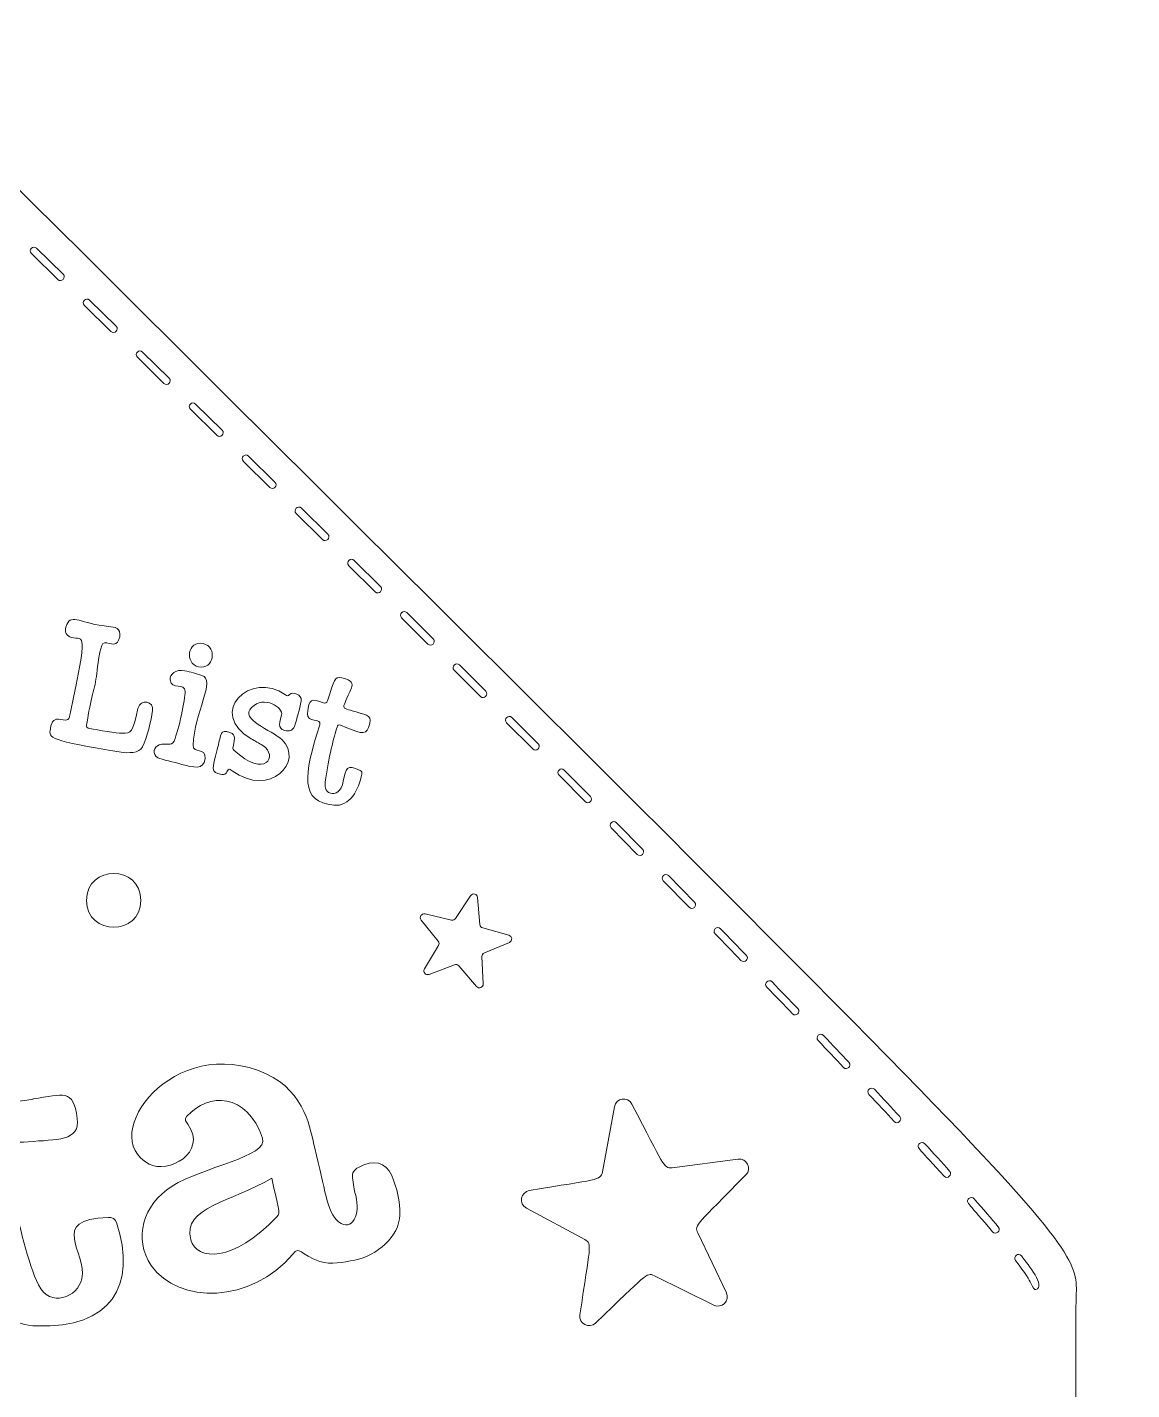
# Model space of a CAD drawing. Header units: inches. Extents: x 0.7 to 13.2, y 0.3 to 9.6.
# Drawn here: x 3.748 to 5.818, y 7.069 to 9.624 of the extents above; entities that cross this region are included whole.
import ezdxf

# ---------------------------------------------------------------- set-up
doc = ezdxf.new("R2010")
doc.units = ezdxf.units.IN
doc.header["$MEASUREMENT"] = 0
doc.layers.add('_U+0421_U+043B_U+043E_U+0439 1', color=7, linetype='Continuous')

msp = doc.modelspace()

# ---------------------------------------------------------------- linework, layer by layer
at = {"layer": '_U+0421_U+043B_U+043E_U+0439 1', "color": 12, "lineweight": 9, "true_color": 0xe30613}
msp.add_open_spline([(3.657, 9.3949), (3.4281, 9.6239), (3.0567, 9.6242), (2.8274, 9.3949), (0.664, 7.2397), (0.7706, 7.3618), (0.7706, 7.2251), (0.7706, 5.1696), (0.7713, 4.4383), (0.7717, 4.1798), (0.7719, 4.1025), (0.8345, 4.04), (0.9118, 4.04), (0.9902, 4.04), (5.4942, 4.04), (5.5726, 4.04), (5.6499, 4.04), (5.7126, 4.1025), (5.7128, 4.1798), (5.714, 4.8932), (5.7139, 7.2386), (5.7139, 7.2256), (5.7139, 7.3618), (5.8184, 7.2417), (3.657, 9.3949)], degree=3, knots=[0, 0, 0, 0, 1, 1, 1, 2, 2, 2, 3, 3, 3, 4, 4, 4, 5, 5, 5, 6, 6, 6, 7, 7, 7, 8, 8, 8, 8], dxfattribs=at)
at = {"layer": '_U+0421_U+043B_U+043E_U+0439 1', "color": 7, "lineweight": 9, "true_color": 0xffffff}
for points, knots in [([(3.8053, 9.1511), (3.8119, 9.1447), (3.8216, 9.1546), (3.8151, 9.1611), (3.8151, 9.1611), (3.7653, 9.2097), (3.7653, 9.2097), (3.7587, 9.2161), (3.749, 9.2062), (3.7556, 9.1997), (3.7556, 9.1997), (3.8053, 9.1511), (3.8053, 9.1511)], [0, 0, 0, 0, 1, 1, 1, 2, 2, 2, 3, 3, 3, 4, 4, 4, 4]), ([(3.9048, 9.0538), (3.9114, 9.0473), (3.9211, 9.0573), (3.9145, 9.0637), (3.9145, 9.0637), (3.8648, 9.1124), (3.8648, 9.1124), (3.8583, 9.1188), (3.8485, 9.1089), (3.8551, 9.1025), (3.8551, 9.1025), (3.9048, 9.0538), (3.9048, 9.0538)], [0, 0, 0, 0, 1, 1, 1, 2, 2, 2, 3, 3, 3, 4, 4, 4, 4]), ([(4.0042, 8.9563), (4.0107, 8.9499), (4.0205, 8.9598), (4.0139, 8.9662), (4.0139, 8.9662), (3.9642, 9.015), (3.9642, 9.015), (3.9577, 9.0214), (3.948, 9.0115), (3.9545, 9.0051), (3.9545, 9.0051), (4.0042, 8.9563), (4.0042, 8.9563)], [0, 0, 0, 0, 1, 1, 1, 2, 2, 2, 3, 3, 3, 4, 4, 4, 4]), ([(4.1034, 8.8588), (4.11, 8.8523), (4.1197, 8.8622), (4.1132, 8.8687), (4.1132, 8.8687), (4.0635, 8.9175), (4.0635, 8.9175), (4.057, 8.9239), (4.0473, 8.914), (4.0538, 8.9076), (4.0538, 8.9076), (4.1034, 8.8588), (4.1034, 8.8588)], [0, 0, 0, 0, 1, 1, 1, 2, 2, 2, 3, 3, 3, 4, 4, 4, 4]), ([(4.2025, 8.7611), (4.2091, 8.7546), (4.2188, 8.7645), (4.2123, 8.771), (4.2123, 8.771), (4.1627, 8.8198), (4.1627, 8.8198), (4.1562, 8.8263), (4.1464, 8.8164), (4.153, 8.81), (4.153, 8.81), (4.2025, 8.7611), (4.2025, 8.7611)], [0, 0, 0, 0, 1, 1, 1, 2, 2, 2, 3, 3, 3, 4, 4, 4, 4]), ([(4.3015, 8.6633), (4.308, 8.6569), (4.3178, 8.6667), (4.3113, 8.6732), (4.3113, 8.6732), (4.2618, 8.7221), (4.2618, 8.7221), (4.2553, 8.7285), (4.2455, 8.7187), (4.252, 8.7122), (4.252, 8.7122), (4.3015, 8.6633), (4.3015, 8.6633)], [0, 0, 0, 0, 1, 1, 1, 2, 2, 2, 3, 3, 3, 4, 4, 4, 4]), ([(4.4003, 8.5653), (4.4068, 8.5589), (4.4166, 8.5687), (4.4101, 8.5752), (4.4101, 8.5752), (4.3607, 8.6242), (4.3607, 8.6242), (4.3542, 8.6307), (4.3444, 8.6208), (4.3509, 8.6143), (4.3509, 8.6143), (4.4003, 8.5653), (4.4003, 8.5653)], [0, 0, 0, 0, 1, 1, 1, 2, 2, 2, 3, 3, 3, 4, 4, 4, 4]), ([(3.8291, 8.3398), (3.8258, 8.3238), (3.8256, 8.3234), (3.8103, 8.3258), (3.7993, 8.3275), (3.7937, 8.3248), (3.7912, 8.3084), (3.7884, 8.2907), (3.7881, 8.2864), (3.9242, 8.2646), (3.9368, 8.2625), (3.9576, 8.2622), (3.9639, 8.2743), (3.9727, 8.2915), (3.9799, 8.3233), (3.983, 8.3424), (3.9859, 8.3598), (3.96, 8.3655), (3.9555, 8.3464), (3.9447, 8.3002), (3.9437, 8.3001), (3.9253, 8.3), (3.9171, 8.2999), (3.8793, 8.3059), (3.8655, 8.3086), (3.8595, 8.3098), (3.8587, 8.3125), (3.8591, 8.3151), (3.8672, 8.3688), (3.8748, 8.382), (3.8782, 8.4119), (3.8802, 8.4297), (3.8823, 8.4475), (3.8875, 8.4648), (3.8913, 8.4774), (3.9104, 8.4602), (3.9174, 8.471), (3.9213, 8.4771), (3.923, 8.4842), (3.9208, 8.4908), (3.9175, 8.5006), (3.9023, 8.4998), (3.892, 8.5012), (3.8418, 8.5081), (3.8296, 8.5261), (3.8204, 8.4991), (3.8173, 8.4899), (3.8215, 8.4821), (3.831, 8.4797), (3.8545, 8.4736), (3.8616, 8.4971), (3.8291, 8.3398)], [0, 0, 0, 0, 1, 1, 1, 2, 2, 2, 3, 3, 3, 4, 4, 4, 5, 5, 5, 6, 6, 6, 7, 7, 7, 8, 8, 8, 9, 9, 9, 10, 10, 10, 11, 11, 11, 12, 12, 12, 13, 13, 13, 14, 14, 14, 15, 15, 15, 16, 16, 16, 17, 17, 17, 17]), ([(4.5088, 8.4771), (4.5088, 8.4771), (4.4595, 8.5262), (4.4595, 8.5262), (4.453, 8.5326), (4.4432, 8.5228), (4.4497, 8.5163), (4.4497, 8.5163), (4.499, 8.4672), (4.499, 8.4672), (4.5055, 8.4608), (4.5153, 8.4706), (4.5088, 8.4771)], [0, 0, 0, 0, 1, 1, 1, 2, 2, 2, 3, 3, 3, 4, 4, 4, 4]), ([(4.0692, 8.4245), (4.0974, 8.4181), (4.1055, 8.462), (4.0774, 8.4683), (4.0487, 8.4747), (4.0418, 8.4308), (4.0692, 8.4245)], [0, 0, 0, 0, 1, 1, 1, 2, 2, 2, 2]), ([(4.5975, 8.3689), (4.604, 8.3624), (4.6138, 8.3723), (4.6073, 8.3788), (4.6073, 8.3788), (4.5581, 8.428), (4.5581, 8.428), (4.5516, 8.4344), (4.5418, 8.4246), (4.5482, 8.4181), (4.5482, 8.4181), (4.5975, 8.3689), (4.5975, 8.3689)], [0, 0, 0, 0, 1, 1, 1, 2, 2, 2, 3, 3, 3, 4, 4, 4, 4]), ([(4.044, 8.3784), (4.0441, 8.3641), (4.0322, 8.3067), (4.0232, 8.2854), (4.0183, 8.2739), (4.0081, 8.2829), (3.9954, 8.2784), (3.9851, 8.2748), (3.981, 8.2607), (3.9928, 8.2541), (4, 8.2502), (4.023, 8.2463), (4.038, 8.2416), (4.058, 8.2355), (4.0797, 8.231), (4.0813, 8.252), (4.0831, 8.2761), (4.0583, 8.2599), (4.0589, 8.2777), (4.0608, 8.3376), (4.1022, 8.4005), (4.0752, 8.4085), (4.0646, 8.4117), (4.0542, 8.4151), (4.0433, 8.4172), (4.026, 8.4205), (4.0144, 8.4108), (4.0156, 8.3999), (4.0178, 8.38), (4.044, 8.396), (4.044, 8.3784)], [0, 0, 0, 0, 1, 1, 1, 2, 2, 2, 3, 3, 3, 4, 4, 4, 5, 5, 5, 6, 6, 6, 7, 7, 7, 8, 8, 8, 9, 9, 9, 10, 10, 10, 10]), ([(4.1103, 8.2953), (4.1082, 8.2867), (4.1061, 8.278), (4.104, 8.2694), (4.104, 8.2694), (4.104, 8.2694), (4.104, 8.2694), (4.0952, 8.2333), (4.0903, 8.2264), (4.1126, 8.2227), (4.1171, 8.222), (4.1202, 8.2235), (4.1223, 8.2276), (4.1258, 8.2341), (4.1259, 8.234), (4.1318, 8.2297), (4.2037, 8.1773), (4.2671, 8.2486), (4.2257, 8.2877), (4.206, 8.3062), (4.1453, 8.3255), (4.1684, 8.3482), (4.1923, 8.372), (4.2283, 8.3481), (4.2247, 8.3342), (4.221, 8.3203), (4.2163, 8.3095), (4.2305, 8.3053), (4.2395, 8.3027), (4.2462, 8.3049), (4.2487, 8.3128), (4.2538, 8.3284), (4.2586, 8.3442), (4.2613, 8.3605), (4.2634, 8.373), (4.2452, 8.3789), (4.2398, 8.3724), (4.2368, 8.3688), (4.2349, 8.3701), (4.2319, 8.3722), (4.1666, 8.4189), (4.084, 8.3378), (4.1675, 8.2897), (4.1748, 8.2855), (4.1823, 8.2816), (4.1894, 8.277), (4.219, 8.2581), (4.1945, 8.213), (4.1349, 8.2685), (4.133, 8.2702), (4.1332, 8.2722), (4.1337, 8.2745), (4.1371, 8.2919), (4.1404, 8.3001), (4.1214, 8.303), (4.1146, 8.3039), (4.112, 8.3022), (4.1103, 8.2953)], [0, 0, 0, 0, 1, 1, 1, 2, 2, 2, 3, 3, 3, 4, 4, 4, 5, 5, 5, 6, 6, 6, 7, 7, 7, 8, 8, 8, 9, 9, 9, 10, 10, 10, 11, 11, 11, 12, 12, 12, 13, 13, 13, 14, 14, 14, 15, 15, 15, 16, 16, 16, 17, 17, 17, 18, 18, 18, 19, 19, 19, 19]), ([(4.3034, 8.3572), (4.281, 8.3644), (4.2758, 8.3669), (4.2734, 8.3371), (4.2718, 8.3185), (4.3005, 8.3293), (4.2963, 8.3158), (4.2656, 8.219), (4.2593, 8.1718), (4.3226, 8.165), (4.3526, 8.1617), (4.3694, 8.1938), (4.3753, 8.2235), (4.3759, 8.2265), (4.3746, 8.2287), (4.3719, 8.23), (4.3468, 8.2425), (4.3452, 8.234), (4.3404, 8.2102), (4.3364, 8.1901), (4.3254, 8.1844), (4.3161, 8.1875), (4.3058, 8.1909), (4.3058, 8.2015), (4.3071, 8.2123), (4.3122, 8.2524), (4.3231, 8.2946), (4.3286, 8.3116), (4.3298, 8.3153), (4.3314, 8.3167), (4.3352, 8.3152), (4.3699, 8.301), (4.3819, 8.2946), (4.3876, 8.311), (4.3956, 8.3339), (4.3874, 8.3329), (4.3643, 8.3401), (4.3643, 8.34), (4.3642, 8.34), (4.3642, 8.34), (4.332, 8.35), (4.3387, 8.3417), (4.3555, 8.3852), (4.3583, 8.3924), (4.3584, 8.3994), (4.3374, 8.4038), (4.3235, 8.4066), (4.3237, 8.4001), (4.3107, 8.3606), (4.3093, 8.3563), (4.307, 8.356), (4.3034, 8.3572)], [0, 0, 0, 0, 1, 1, 1, 2, 2, 2, 3, 3, 3, 4, 4, 4, 5, 5, 5, 6, 6, 6, 7, 7, 7, 8, 8, 8, 9, 9, 9, 10, 10, 10, 11, 11, 11, 12, 12, 12, 13, 13, 13, 14, 14, 14, 15, 15, 15, 16, 16, 16, 17, 17, 17, 17]), ([(4.6957, 8.2705), (4.7022, 8.2639), (4.7121, 8.2738), (4.7056, 8.2803), (4.7056, 8.2803), (4.6565, 8.3295), (4.6565, 8.3295), (4.65, 8.336), (4.6401, 8.3262), (4.6466, 8.3197), (4.6466, 8.3197), (4.6957, 8.2705), (4.6957, 8.2705)], [0, 0, 0, 0, 1, 1, 1, 2, 2, 2, 3, 3, 3, 4, 4, 4, 4]), ([(4.7937, 8.1717), (4.8002, 8.1652), (4.8101, 8.175), (4.8036, 8.1815), (4.8036, 8.1815), (4.7546, 8.2309), (4.7546, 8.2309), (4.7481, 8.2374), (4.7383, 8.2276), (4.7448, 8.2211), (4.7448, 8.2211), (4.7937, 8.1717), (4.7937, 8.1717)], [0, 0, 0, 0, 1, 1, 1, 2, 2, 2, 3, 3, 3, 4, 4, 4, 4]), ([(4.8915, 8.0728), (4.8979, 8.0662), (4.9078, 8.076), (4.9014, 8.0825), (4.9014, 8.0825), (4.8525, 8.132), (4.8525, 8.132), (4.8461, 8.1386), (4.8362, 8.1288), (4.8427, 8.1223), (4.8427, 8.1223), (4.8915, 8.0728), (4.8915, 8.0728)], [0, 0, 0, 0, 1, 1, 1, 2, 2, 2, 3, 3, 3, 4, 4, 4, 4]), ([(3.8591, 7.9864), (3.8591, 7.9191), (3.961, 7.9191), (3.961, 7.9864), (3.961, 8.0537), (3.8591, 8.0538), (3.8591, 7.9864)], [0, 0, 0, 0, 1, 1, 1, 2, 2, 2, 2]), ([(4.9889, 7.9735), (4.9953, 7.9669), (5.0052, 7.9766), (4.9988, 7.9832), (4.9988, 7.9832), (4.9502, 8.0329), (4.9502, 8.0329), (4.9437, 8.0394), (4.9338, 8.0297), (4.9402, 8.0232), (4.9402, 8.0232), (4.9889, 7.9735), (4.9889, 7.9735)], [0, 0, 0, 0, 1, 1, 1, 2, 2, 2, 3, 3, 3, 4, 4, 4, 4]), ([(4.6508, 7.9213), (4.6508, 7.9213), (4.6017, 7.9347), (4.6017, 7.9347), (4.5988, 7.9355), (4.5967, 7.9381), (4.5964, 7.9411), (4.5964, 7.9411), (4.5921, 7.9918), (4.5921, 7.9918), (4.5916, 7.9987), (4.5827, 8.0009), (4.5789, 7.9952), (4.5789, 7.9952), (4.551, 7.9526), (4.551, 7.9526), (4.5493, 7.9501), (4.5462, 7.9488), (4.5433, 7.9495), (4.5433, 7.9495), (4.4937, 7.9612), (4.4937, 7.9612), (4.487, 7.9627), (4.4821, 7.955), (4.4864, 7.9496), (4.4864, 7.9496), (4.5183, 7.9099), (4.5183, 7.9099), (4.5202, 7.9075), (4.5204, 7.9042), (4.5188, 7.9017), (4.5188, 7.9017), (4.4925, 7.8581), (4.4925, 7.8581), (4.4889, 7.8522), (4.4948, 7.8452), (4.5012, 7.8476), (4.5012, 7.8476), (4.5488, 7.8656), (4.5488, 7.8656), (4.5517, 7.8667), (4.5549, 7.8659), (4.5568, 7.8636), (4.5568, 7.8636), (4.5901, 7.825), (4.5901, 7.825), (4.5946, 7.8198), (4.6031, 7.8232), (4.6028, 7.8301), (4.6028, 7.8301), (4.6004, 7.881), (4.6004, 7.881), (4.6002, 7.884), (4.602, 7.8868), (4.6048, 7.888), (4.6048, 7.888), (4.6517, 7.9077), (4.6517, 7.9077), (4.6581, 7.9104), (4.6574, 7.9195), (4.6508, 7.9213)], [0, 0, 0, 0, 1, 1, 1, 2, 2, 2, 3, 3, 3, 4, 4, 4, 5, 5, 5, 6, 6, 6, 7, 7, 7, 8, 8, 8, 9, 9, 9, 10, 10, 10, 11, 11, 11, 12, 12, 12, 13, 13, 13, 14, 14, 14, 15, 15, 15, 16, 16, 16, 17, 17, 17, 18, 18, 18, 19, 19, 19, 20, 20, 20, 20]), ([(5.0859, 7.8739), (5.0923, 7.8673), (5.1022, 7.877), (5.0959, 7.8835), (5.0802, 7.8997), (5.064, 7.9163), (5.0474, 7.9334), (5.041, 7.94), (5.0311, 7.9303), (5.0374, 7.9237), (5.0541, 7.9067), (5.0702, 7.8901), (5.0859, 7.8739)], [0, 0, 0, 0, 1, 1, 1, 2, 2, 2, 3, 3, 3, 4, 4, 4, 4]), ([(5.1442, 7.8335), (5.1378, 7.8401), (5.1278, 7.8305), (5.1342, 7.8239), (5.1508, 7.8067), (5.1669, 7.79), (5.1824, 7.7738), (5.1888, 7.7672), (5.1988, 7.7768), (5.1924, 7.7834), (5.1769, 7.7996), (5.1608, 7.8163), (5.1442, 7.8335)], [0, 0, 0, 0, 1, 1, 1, 2, 2, 2, 3, 3, 3, 4, 4, 4, 4]), ([(3.9153, 7.3824), (3.913, 7.3893), (3.9073, 7.3923), (3.8994, 7.3919), (3.7861, 7.3872), (3.8606, 7.3278), (3.8502, 7.2768), (3.8431, 7.2419), (3.7901, 7.2214), (3.7687, 7.2654), (3.75, 7.3041), (3.7306, 7.3853), (3.722, 7.4294), (3.6989, 7.5483), (3.6993, 7.5293), (3.7496, 7.5337), (3.8025, 7.5383), (3.8478, 7.5341), (3.8416, 7.5776), (3.8335, 7.6344), (3.8171, 7.6225), (3.7586, 7.6139), (3.7587, 7.6138), (3.7587, 7.6137), (3.7587, 7.6136), (3.6926, 7.604), (3.6953, 7.6003), (3.6959, 7.64), (3.6969, 7.7152), (3.6949, 7.7266), (3.6668, 7.727), (3.6156, 7.7278), (3.6131, 7.7106), (3.6142, 7.6922), (3.6161, 7.6634), (3.6171, 7.6346), (3.6192, 7.6059), (3.6205, 7.5879), (3.6083, 7.5943), (3.5666, 7.5879), (3.5438, 7.5844), (3.5398, 7.5714), (3.5547, 7.5219), (3.5681, 7.4771), (3.6248, 7.5321), (3.628, 7.4957), (3.6336, 7.4283), (3.6477, 7.3066), (3.6795, 7.2444), (3.696, 7.2121), (3.7223, 7.1897), (3.7662, 7.1881), (3.9044, 7.1834), (3.9538, 7.2628), (3.9153, 7.3824)], [0, 0, 0, 0, 1, 1, 1, 2, 2, 2, 3, 3, 3, 4, 4, 4, 5, 5, 5, 6, 6, 6, 7, 7, 7, 8, 8, 8, 9, 9, 9, 10, 10, 10, 11, 11, 11, 12, 12, 12, 13, 13, 13, 14, 14, 14, 15, 15, 15, 16, 16, 16, 17, 17, 17, 18, 18, 18, 18]), ([(4.4312, 7.4702), (4.4413, 7.4468), (4.4467, 7.422), (4.4462, 7.3962), (4.4456, 7.3568), (4.4033, 7.3192), (4.3619, 7.3118), (4.3398, 7.3078), (4.318, 7.3023), (4.2964, 7.3091), (4.258, 7.3213), (4.2601, 7.3401), (4.2456, 7.3227), (4.1685, 7.2308), (4.0317, 7.2275), (3.9805, 7.3017), (3.9462, 7.3514), (3.9648, 7.4162), (4.0194, 7.4504), (4.0775, 7.4867), (4.2008, 7.506), (4.189, 7.5405), (4.1597, 7.6258), (4.0879, 7.6267), (4.0471, 7.5815), (4.0418, 7.5756), (4.0453, 7.5716), (4.0487, 7.5668), (4.0872, 7.5126), (4.0112, 7.473), (3.9763, 7.4917), (3.8764, 7.5453), (4.0233, 7.7395), (4.1957, 7.6612), (4.2705, 7.627), (4.2789, 7.5538), (4.2868, 7.5219), (4.3067, 7.4458), (4.3086, 7.4019), (4.3316, 7.3835), (4.3566, 7.3633), (4.3731, 7.3982), (4.3637, 7.4327), (4.3607, 7.4437), (4.3589, 7.4551), (4.3575, 7.4665), (4.3565, 7.4751), (4.3602, 7.481), (4.3687, 7.4857), (4.3964, 7.501), (4.4202, 7.4958), (4.4312, 7.4702)], [0, 0, 0, 0, 1, 1, 1, 2, 2, 2, 3, 3, 3, 4, 4, 4, 5, 5, 5, 6, 6, 6, 7, 7, 7, 8, 8, 8, 9, 9, 9, 10, 10, 10, 11, 11, 11, 12, 12, 12, 13, 13, 13, 14, 14, 14, 15, 15, 15, 16, 16, 16, 17, 17, 17, 17]), ([(5.2405, 7.7331), (5.2342, 7.7398), (5.2241, 7.7302), (5.2304, 7.7236), (5.247, 7.7061), (5.2629, 7.6893), (5.2782, 7.6732), (5.2845, 7.6665), (5.2946, 7.676), (5.2883, 7.6827), (5.273, 7.6989), (5.2571, 7.7157), (5.2405, 7.7331)], [0, 0, 0, 0, 1, 1, 1, 2, 2, 2, 3, 3, 3, 4, 4, 4, 4]), ([(5.0802, 7.5012), (5.0802, 7.5012), (4.957, 7.4849), (4.957, 7.4849), (4.9404, 7.4827), (4.9416, 7.4893), (4.8814, 7.6043), (4.8736, 7.6191), (4.8516, 7.6158), (4.8485, 7.5993), (4.8485, 7.5993), (4.826, 7.477), (4.826, 7.477), (4.823, 7.4606), (4.817, 7.4638), (4.6891, 7.4421), (4.6726, 7.4393), (4.669, 7.4172), (4.6836, 7.4093), (4.6836, 7.4093), (4.793, 7.3501), (4.793, 7.3501), (4.8077, 7.3421), (4.8028, 7.3374), (4.7839, 7.209), (4.7815, 7.1925), (4.8013, 7.1822), (4.8134, 7.1937), (4.9075, 7.2832), (4.9085, 7.2898), (4.9235, 7.2824), (4.9235, 7.2824), (5.0349, 7.2272), (5.0349, 7.2272), (5.0499, 7.2198), (5.0657, 7.2355), (5.0585, 7.2506), (5.0585, 7.2506), (5.0049, 7.3627), (5.0049, 7.3627), (4.9977, 7.3778), (5.0044, 7.3787), (5.0951, 7.4715), (5.1068, 7.4835), (5.0968, 7.5034), (5.0802, 7.5012)], [0, 0, 0, 0, 1, 1, 1, 2, 2, 2, 3, 3, 3, 4, 4, 4, 5, 5, 5, 6, 6, 6, 7, 7, 7, 8, 8, 8, 9, 9, 9, 10, 10, 10, 11, 11, 11, 12, 12, 12, 13, 13, 13, 14, 14, 14, 15, 15, 15, 15]), ([(5.336, 7.6321), (5.3297, 7.6388), (5.3195, 7.6293), (5.3258, 7.6226), (5.3425, 7.6048), (5.3583, 7.5879), (5.3732, 7.5718), (5.3794, 7.565), (5.3896, 7.5745), (5.3834, 7.5812), (5.3684, 7.5973), (5.3527, 7.6143), (5.336, 7.6321)], [0, 0, 0, 0, 1, 1, 1, 2, 2, 2, 3, 3, 3, 4, 4, 4, 4]), ([(5.4304, 7.5301), (5.4278, 7.5329), (5.4234, 7.5331), (5.4206, 7.5305), (5.4127, 7.5233), (5.4229, 7.5182), (5.4667, 7.4693), (5.4728, 7.4625), (5.4832, 7.4718), (5.477, 7.4786), (5.4627, 7.4945), (5.4472, 7.5117), (5.4304, 7.5301)], [0, 0, 0, 0, 1, 1, 1, 2, 2, 2, 3, 3, 3, 4, 4, 4, 4]), ([(4.2063, 7.4655), (4.1313, 7.4204), (4.0381, 7.4115), (4.0545, 7.3499), (4.0652, 7.3102), (4.1345, 7.3068), (4.2157, 7.3929), (4.2236, 7.4013), (4.2183, 7.4101), (4.2063, 7.4655)], [0, 0, 0, 0, 1, 1, 1, 2, 2, 2, 3, 3, 3, 3]), ([(5.5231, 7.4266), (5.5206, 7.4295), (5.5162, 7.4298), (5.5133, 7.4272), (5.5054, 7.4203), (5.5142, 7.4169), (5.5576, 7.3649), (5.5635, 7.3578), (5.5742, 7.3667), (5.5683, 7.3738), (5.5555, 7.3891), (5.5405, 7.4066), (5.5231, 7.4266)], [0, 0, 0, 0, 1, 1, 1, 2, 2, 2, 3, 3, 3, 4, 4, 4, 4]), ([(5.6118, 7.3195), (5.6063, 7.3269), (5.5952, 7.3185), (5.6007, 7.3112), (5.6194, 7.2864), (5.6266, 7.274), (5.6294, 7.2682), (5.6333, 7.2612), (5.6356, 7.2553), (5.6388, 7.2563), (5.6577, 7.2627), (5.625, 7.3021), (5.6118, 7.3195)], [0, 0, 0, 0, 1, 1, 1, 2, 2, 2, 3, 3, 3, 4, 4, 4, 4])]:
    msp.add_open_spline(points, degree=3, knots=knots, dxfattribs=at)

doc.saveas('drawing.dxf')
